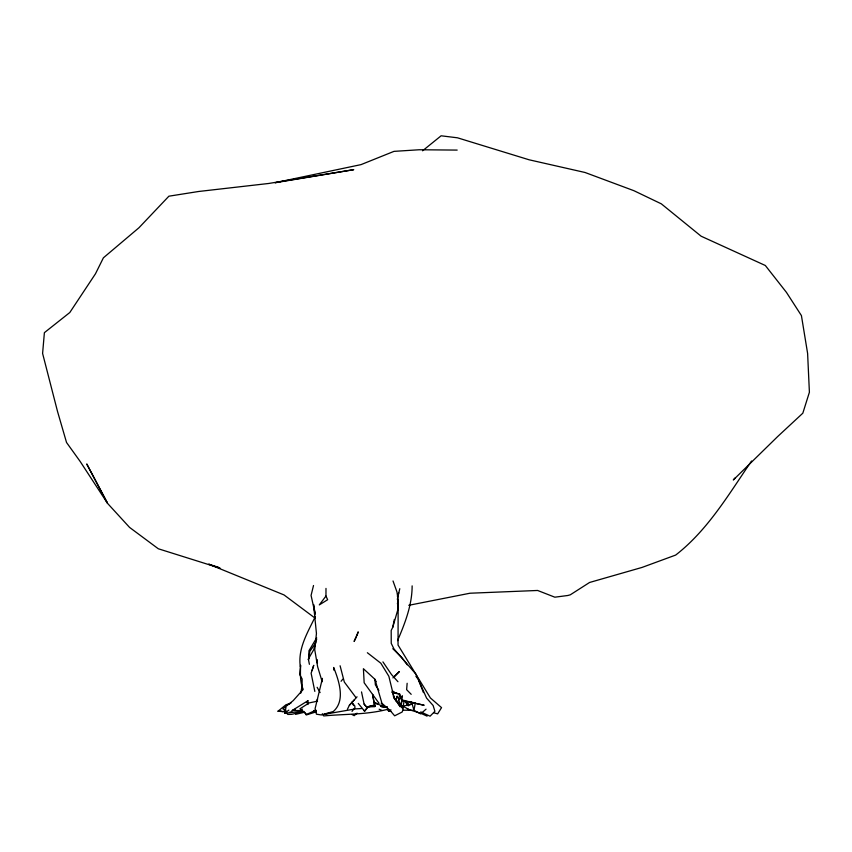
<?xml version="1.0" encoding="UTF-8"?>
<svg xmlns="http://www.w3.org/2000/svg" width="852" height="852" viewBox="0 0 852 852"><rect width="100%" height="100%" fill="white"/><g stroke="black" fill="none" stroke-linecap="round" stroke-linejoin="round"><path stroke-width="1.28" d="M325.965 596.059L319.298 604.909L327.658 599.712L325.965 596.059L325.986 588.413M302.055 690.024L302.14 678.969L299.734 674.667L300.596 665.295C300.405 673.25 299.797 682.005 303.227 689.406L293.216 700.61L282.896 708.928L285.995 710.515M391.856 692.293L399.652 693.997L401.047 697.596L402.41 695.786L401.196 705.413L401.718 700.621L411.772 702.41L402.432 700.014M407.149 683.283L406.628 689.683L411.197 694.327M308.871 658.756L309.798 651.461L315.741 642.813M400.717 705.488L398.715 700.003L399.652 693.997L395.584 693.336L394.38 692.388L397.075 693.4L395.584 693.336L393.038 691.206M420.771 711.91L430.058 716.202L434.903 711.303L433.125 705.488L426.554 698.065L415.978 674.188L393.965 648.926L391.238 643.356L391.185 630.459L392.772 627.274L394.316 619.479M397.394 603.887L398.161 599.989L396.968 591.98L393.017 580.968M302.172 711.345L284.738 713.252L285.974 707.458M397.33 599.371L399.78 588.689M300.767 693.155L301.8 687.426M322.439 678.362L315.102 708.64L316.433 714.189L321.321 714.934L333.26 711.526C345.891 700.546 338.776 680.482 333.675 667.467L333.824 670.109M313.525 585.505L311.065 595.42L315.24 614.175L313.557 604.505L316.443 633.451L314.75 649.756L317.647 666.797L322.184 681.738M316.667 639.117L313.696 649.725L308.062 659.544M392.772 627.274L397.692 610.181L398.161 599.989L398.044 645.06L430.398 697.958L441.538 707.629L437.651 713.859L433.87 712.804M395.743 700.951L397.17 696.105M312.056 670.577L313.749 665.306L311.118 673.218L314.825 691.409M356.945 635.741L358.223 631.843L354.102 641.449L356.381 636.881M408.3 705.871L407.032 704.54L407.671 702.762M397.415 596.475L398.736 592.875M397.533 640.661C404.988 623.334 412.144 604.931 412.134 585.878M315.442 616.305C307.913 632.046 297.625 648.468 300.319 666.711M347.371 709.386L349.363 705.307L357.052 696.819M316.688 637.828L308.978 650.694L308.616 660.353L309.404 664.315M316.348 701.207L317.604 699.204M751.549 460.996C728.854 494.149 707.842 530.093 675.679 555.067L642.057 567.421L589.584 582.47L570.286 594.813L567.794 595.495L554.844 597.188L537.623 590.468L469.974 593.226L408.768 605.303M361.514 691.92L364.102 704.103L367.084 707.554L364.603 711.207L358.266 703.401M306.464 702.708L307.913 700.749L307.934 704.551M352.036 711.377L354.922 707.756L354.837 706.02L351.769 702.208L353.655 705.541M341.077 681.27L342.738 679.236M364.102 704.103L367.382 707.884L364.603 711.207L363.57 709.918M735.042 478.004L733.306 479.964L777.695 436.522L802.818 413.199L809.4 392.25L807.611 353.42L801.423 315.602L786.449 292.385L765.33 265.494L701.121 236.206L661.322 203.841L633.888 190.688L585.036 172.487L529.124 159.793L457.503 137.811L441.112 135.798L422.571 150.793M349.363 705.307L354.496 699.652M398.715 700.003L400.504 698.161L401.58 699.577M393.805 677.202L399.364 671.568L392.942 677.894M357.052 713.167L354.187 715.68L351.951 714.477M426.043 709.162L420.643 713.88L413.976 710.312L403.411 710.195M302.375 709.109L300.639 710.557L292.183 710.483L307.913 700.749M285.835 711.878L278.008 711.196L286.08 704.679L289.765 703.837M284.738 713.252L288.828 710.131M286.56 705.051L291.267 702.772M315.879 710.174L306.539 714.423L299.947 708.8L309.159 702.911L317.54 701.164M386.883 709.354L388.618 710.973L390.983 709.908M292.183 710.483L295.229 709.269M316.23 711.835L306.251 714.977L305.25 712.943M367.01 707.416L375.263 705.083L369.182 706.074M330.64 712.741L324.239 714.349L355.603 708.875L362.164 708.502M303.866 711.388L291.65 714.349L287.806 714.445L284.887 711.101M295.601 714.349L304.611 712.219M282.353 711.612L284.941 711.047M289.755 712.208L291.991 711.729M275.175 182.69L361.014 164.628L393.986 151.368L419.184 149.76L457.173 150.09M387.596 709.311C366.69 714.849 344.932 713.891 323.696 715.946L322.301 713.784M275.185 182.743L353.74 169.676L268.646 183.478L198.633 191.487L168.898 196.194L138.951 227.761L103.39 257.826L95.477 273.78L69.8 312.524L44.389 332.663L42.6 353.431L57.521 411.441L66.531 442.486L80.131 461.411L107.501 503.319L129.557 527.399L158.312 548.773L220.253 568.22M278.008 711.196L281.203 711.037M313.589 710.568L316.124 710.451M366.978 706.883L374.891 706.649M381.238 706.606L387.33 707.075M372.484 705.882L374.933 706.02M381.142 706.404L383.751 706.606L381.195 703.113M381.078 706.436L387.255 707.117M410.866 702.325L424.158 705.254L410.227 702.186L412.357 703.241M410.227 702.186L415.265 703.156L413.976 710.312L411.942 703.283L409.759 704.838L403.241 705.978L404.146 700.887L409.759 704.838L414.37 702.74L409.887 702.048L411.772 702.41M388.618 710.973L390.972 711.377M408.971 709.62L420.984 713.369L427.086 716.149M218.74 567.379L208.687 564.152L284.035 594.941L315.155 618.19M407.352 709.066L409.482 709.759L398.448 703.816M379.151 709.247L382.047 710.462M384.22 707.181L373.975 702.101L372.558 694.38L374.805 706.425L373.975 702.101L377.202 704.178M400.397 705.648L403.315 707.842L401.356 705.637L403.017 709.865L402.144 712.027L394.657 715.818L389.715 710.035L381.984 703.379L374.944 679.31L363.41 668.724L364.155 682.771L379.055 703.337M367.361 652.728L380.865 663.25L388.853 676.264L394.093 697.831L400.312 706.862L393.262 696.073M392.804 648.692L401.814 657.595L407.288 664.848M396.553 696.574L399.332 699.364M394.093 697.831L403.315 707.842M397.948 681.717L391.462 674.486L382.931 661.887M415.904 676.254L417.469 678.33M356.008 697.639L344.315 682.026L340.097 665.774M378.863 690.408L375.37 684.848L374.944 679.31L376.094 681.653M405.733 702.261L407.032 704.54M317.114 687.287L320.118 692.548M107.192 502.542L86.734 463.946L107.501 503.319M418.247 679.363L423.455 692.591M392.25 691.334L394.806 699.63M317.168 659.544L317.413 663.165"/></g></svg>
